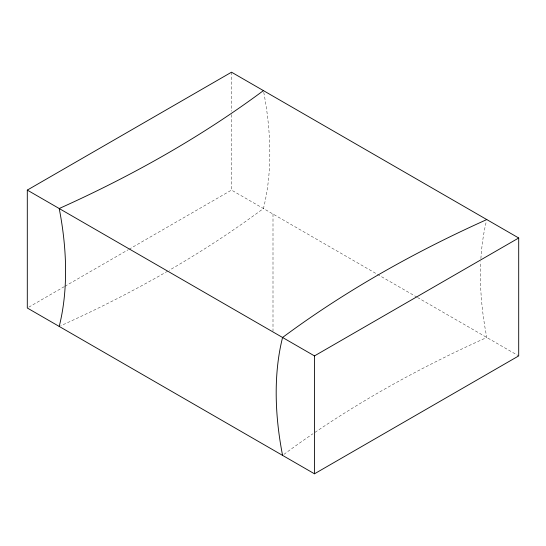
<?xml version="1.0" encoding="UTF-8"?>
<svg xmlns="http://www.w3.org/2000/svg" width="546" height="546" viewBox="0 0 546 546"><rect width="100%" height="100%" fill="white"/><g stroke="black" fill="none" stroke-linecap="round" stroke-linejoin="round"><path stroke-width="0.41" stroke-dasharray="2.73 2.05" d="M28.774 307.152L64.162 286.718M64.899 286.295L128.303 249.693M129.04 249.263L231.518 190.097L416.762 297.044M417.499 297.474L518.7 355.903M273 214.046L273 331.108M231.518 72.195L231.518 111.213M231.518 114.605L231.518 190.097M263.752 92.281A293.318 169.349 60 0 1 263.425 208.524A1159.745 669.573 0 0 1 169.185 270.304M167.697 271.157A1159.745 669.573 0 0 1 60.736 325.744M283.92 454.388A1159.745 669.573 0 0 1 312.967 433.742M315.001 432.357A1159.745 669.573 0 0 1 486.793 337.483A293.318 169.349 60 0 1 480.726 261.793M480.903 258.592A293.318 169.349 60 0 1 486.411 221.103"/><path stroke-width="0.82" d="M27.3 190.097L231.518 72.195L518.7 237.995L518.7 355.903L314.482 473.805L27.3 308.005L27.3 190.097L314.482 355.903L518.7 237.995M314.482 355.903L314.482 473.805M282.575 455.384A293.318 169.349 60 0 1 282.575 337.476A1159.745 669.573 0 0 1 486.793 219.574M263.425 90.616A1159.745 669.573 0 0 1 59.207 208.517A293.318 169.349 60 0 1 59.207 326.426"/></g></svg>
